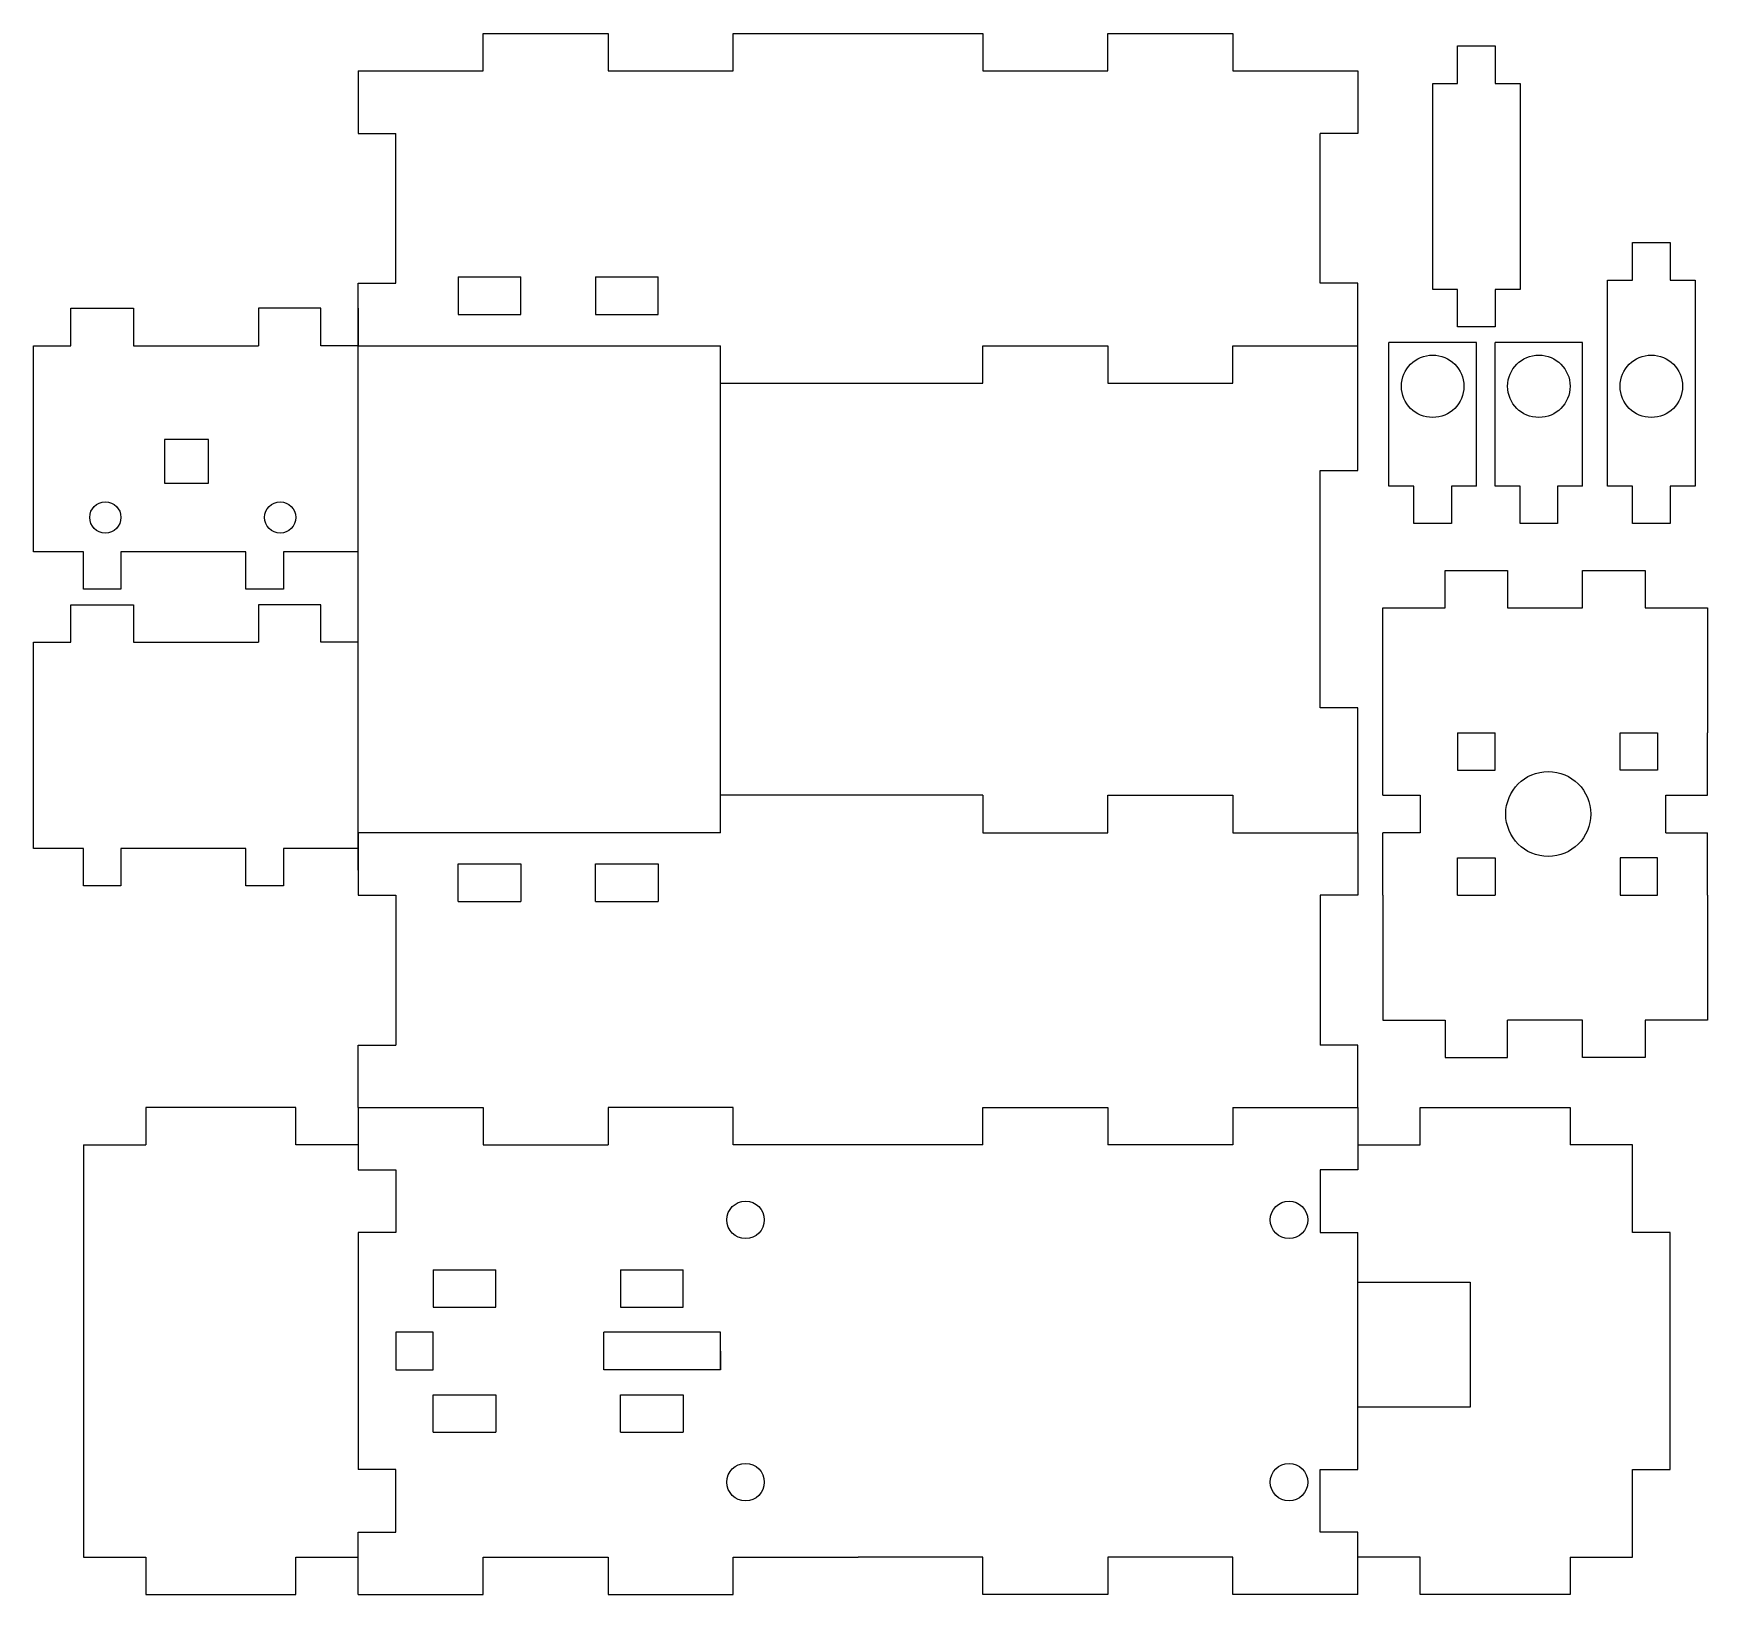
# Model space of a CAD drawing. Header units: millimetres. Extents: x -59 to 75, y 39 to 164.
import ezdxf

# ---------------------------------------------------------------- set-up
doc = ezdxf.new("R2010")
doc.units = ezdxf.units.MM
doc.layers.get('0').update_dxf_attribs({"lineweight": 25, "true_color": 0xffffff})

msp = doc.modelspace()

# ---------------------------------------------------------------- linework, layer by layer
for p, q in [((-23, 161), (-23, 164)), ((-23, 164), (-13, 164)), ((-13, 164), (-13, 161)), ((-3, 161), (-3, 164)), ((-3, 164), (17, 164)), ((17, 164), (17, 161)), ((27, 161), (27, 164)), ((27, 164), (37, 164)), ((37, 164), (37, 161)), ((55, 160), (55, 163)), ((55, 163), (58, 163)), ((58, 163), (58, 160)), ((-33, 161), (-23, 161)), ((-33, 161), (-33, 156)), ((-13, 161), (-3, 161)), ((17, 161), (27, 161)), ((37, 161), (47, 161)), ((47, 161), (47, 156)), ((53, 143.5), (53, 160)), ((53, 160), (55, 160)), ((58, 160), (60, 160)), ((60, 160), (60, 143.5)), ((-33, 156), (-30, 156)), ((-30, 144), (-30, 156)), ((47, 156), (44, 156)), ((44, 144), (44, 156)), ((69, 144.25), (69, 147.25)), ((69, 147.25), (72, 147.25)), ((72, 147.25), (72, 144.25)), ((-33, 139), (-33, 144)), ((-33, 144), (-30, 144)), ((-25, 144.5), (-25, 141.5)), ((-25, 144.5), (-20, 144.5)), ((-20, 141.5), (-20, 144.5)), ((-14, 144.5), (-14, 141.5)), ((-14, 144.5), (-9, 144.5)), ((-9, 141.5), (-9, 144.5)), ((47, 144), (44, 144)), ((47, 139), (47, 144)), ((55, 143.5), (53, 143.5)), ((55, 140.5), (55, 143.5)), ((60, 143.5), (58, 143.5)), ((58, 143.5), (58, 140.5)), ((67, 127.75), (67, 144.25)), ((67, 144.25), (69, 144.25)), ((72, 144.25), (74, 144.25)), ((74, 144.25), (74, 127.75)), ((-56, 139), (-56, 142)), ((-56, 142), (-51, 142)), ((-51, 142), (-51, 139)), ((-36, 142), (-41, 142)), ((-41, 142), (-41, 139)), ((-36, 139), (-36, 142)), ((-33, 142), (-33, 139)), ((-25, 141.5), (-20, 141.5)), ((-14, 141.5), (-9, 141.5)), ((47, 139), (47, 142)), ((58, 140.5), (55, 140.5)), ((-59, 122.5), (-59, 139)), ((-59, 139), (-56, 139)), ((-51, 139), (-41, 139)), ((-33, 139), (-36, 139)), ((-33, 139), (-4, 139)), ((-33, 100), (-33, 139)), ((-4, 100), (-4, 139)), ((17, 136), (17, 139)), ((17, 139), (27, 139)), ((27, 139), (27, 136)), ((37, 136), (37, 139)), ((37, 139), (47, 139)), ((47, 129), (47, 139)), ((56.5, 139.25), (49.5, 139.25)), ((49.5, 127.75), (49.5, 139.25)), ((56.5, 127.75), (56.5, 139.25)), ((65, 139.25), (58, 139.25)), ((58, 127.75), (58, 139.25)), ((65, 127.75), (65, 139.25)), ((-4, 136), (17, 136)), ((27, 136), (37, 136)), ((-48.5, 131.5), (-48.5, 128)), ((-45, 131.5), (-48.5, 131.5)), ((-45, 128), (-45, 131.5)), ((44, 110), (44, 129)), ((44, 129), (47, 129)), ((-48.5, 128), (-45, 128)), ((51.5, 127.75), (49.5, 127.75)), ((51.5, 124.75), (51.5, 127.75)), ((56.5, 127.75), (54.5, 127.75)), ((54.5, 127.75), (54.5, 124.75)), ((60, 127.75), (58, 127.75)), ((60, 124.75), (60, 127.75)), ((65, 127.75), (63, 127.75)), ((63, 127.75), (63, 124.75)), ((69, 127.75), (67, 127.75)), ((69, 124.75), (69, 127.75)), ((74, 127.75), (72, 127.75)), ((72, 127.75), (72, 124.75)), ((54.5, 124.75), (51.5, 124.75)), ((63, 124.75), (60, 124.75)), ((72, 124.75), (69, 124.75)), ((-55, 122.5), (-59, 122.5)), ((-55, 119.5), (-55, 122.5)), ((-42, 122.5), (-52, 122.5)), ((-52, 122.5), (-52, 119.5)), ((-42, 119.5), (-42, 122.5)), ((-39, 122.5), (-39, 119.5)), ((-33, 122.5), (-39, 122.5)), ((54, 118), (54, 121)), ((54, 121), (59, 121)), ((59, 121), (59, 118)), ((65, 118), (65, 121)), ((65, 121), (70, 121)), ((70, 121), (70, 118)), ((-52, 119.5), (-55, 119.5)), ((-39, 119.5), (-42, 119.5)), ((-56, 115.25), (-56, 118.25)), ((-56, 118.25), (-51, 118.25)), ((-51, 118.25), (-51, 115.25)), ((-36, 118.25), (-41, 118.25)), ((-41, 118.25), (-41, 115.25)), ((-36, 115.25), (-36, 118.25)), ((49, 108), (49, 118)), ((49, 118), (54, 118)), ((59, 118), (65, 118)), ((70, 118), (75, 118)), ((75, 118), (75, 108)), ((-59, 98.75), (-59, 115.25)), ((-59, 115.25), (-56, 115.25)), ((-51, 115.25), (-41, 115.25)), ((-33, 115.25), (-36, 115.25)), ((47, 110), (44, 110)), ((47, 100), (47, 110)), ((49, 103), (49, 108)), ((55, 108), (55, 105)), ((55, 108), (58, 108)), ((58, 105), (58, 108)), ((68, 105), (68, 108)), ((68, 108), (71, 108)), ((71, 108), (71, 105)), ((75, 103), (75, 108)), ((55, 105), (58, 105)), ((71, 105), (68, 105)), ((17, 103), (-4, 103)), ((17, 103), (17, 100)), ((27, 100), (27, 103)), ((27, 103), (37, 103)), ((37, 103), (37, 100)), ((49, 103), (52, 103)), ((52, 103), (52, 100)), ((71.65, 100), (71.65, 103)), ((71.65, 103), (75, 103)), ((-33, 97), (-33, 100)), ((-33, 100), (-33, 95)), ((-4, 100), (-33, 100)), ((17, 100), (27, 100)), ((37, 100), (47, 100)), ((47, 100), (47, 97)), ((47, 100), (47, 95)), ((52, 100), (49, 100)), ((49, 95), (49, 100)), ((71.65, 100), (75, 100)), ((75, 95), (75, 100)), ((-55, 98.75), (-59, 98.75)), ((-55, 95.75), (-55, 98.75)), ((-42, 98.75), (-52, 98.75)), ((-52, 98.75), (-52, 95.75)), ((-42, 95.75), (-42, 98.75)), ((-39, 98.75), (-39, 95.75)), ((-33, 98.75), (-39, 98.75)), ((55, 95), (55, 98)), ((55, 98), (58, 98)), ((58, 98), (58, 95)), ((71, 98), (68, 98)), ((68, 98), (68, 95)), ((71, 95), (71, 98)), ((-25, 94.5), (-25, 97.5)), ((-25, 97.5), (-20, 97.5)), ((-20, 97.5), (-20, 94.5)), ((-14, 94.5), (-14, 97.5)), ((-14, 97.5), (-9, 97.5)), ((-9, 97.5), (-9, 94.5)), ((-52, 95.75), (-55, 95.75)), ((-39, 95.75), (-42, 95.75)), ((-33, 95), (-30, 95)), ((-30, 95), (-30, 83)), ((-25, 94.5), (-20, 94.5)), ((-14, 94.5), (-9, 94.5)), ((47, 95), (44, 95)), ((44, 95), (44, 83)), ((49, 95), (49, 85)), ((55, 95), (58, 95)), ((68, 95), (71, 95)), ((75, 95), (75, 85)), ((49, 85), (54, 85)), ((54, 85), (54, 82)), ((59, 82), (59, 85)), ((65, 85), (59, 85)), ((65, 82), (65, 85)), ((75, 85), (70, 85)), ((70, 85), (70, 82)), ((-33, 78), (-33, 83)), ((-33, 83), (-30, 83)), ((47, 83), (44, 83)), ((47, 78), (47, 83)), ((54, 82), (59, 82)), ((70, 82), (65, 82)), ((-38, 78), (-50, 78)), ((-50, 78), (-50, 75)), ((-38, 75), (-38, 78)), ((-33, 78), (-33, 73)), ((-33, 78), (-23, 78)), ((-23, 78), (-23, 75)), ((-3, 78), (-13, 78)), ((-13, 78), (-13, 75)), ((-3, 75), (-3, 78)), ((17, 75), (17, 78)), ((17, 78), (27, 78)), ((27, 78), (27, 75)), ((37, 78), (37, 75)), ((37, 78), (47, 78)), ((47, 78), (47, 73)), ((52, 75), (52, 78)), ((52, 78), (64, 78)), ((64, 78), (64, 75)), ((-55, 75), (-55, 42)), ((-55, 75), (-50, 75)), ((-33, 75), (-38, 75)), ((-23, 75), (-13, 75)), ((17, 75), (-3, 75)), ((37, 75), (27, 75)), ((47, 75), (52, 75)), ((69, 75), (64, 75)), ((69, 68), (69, 75)), ((-33, 73), (-30, 73)), ((-30, 73), (-30, 68)), ((47, 73), (44, 73)), ((44, 73), (44, 68)), ((-30, 68), (-33, 68)), ((-33, 68), (-33, 49)), ((44, 68), (47, 68)), ((47, 49), (47, 68)), ((72, 68), (69, 68)), ((72, 49), (72, 68)), ((-27, 65), (-27, 62)), ((-27, 65), (-22, 65)), ((-22, 62), (-22, 65)), ((-12, 65), (-12, 62)), ((-12, 65), (-7, 65)), ((-7, 62), (-7, 65)), ((47, 64), (56, 64)), ((56, 64), (56, 54)), ((-27, 62), (-22, 62)), ((-12, 62), (-7, 62)), ((-27, 60), (-30, 60)), ((-30, 60), (-30, 57)), ((-27, 57), (-27, 60)), ((-4, 60), (-13.35, 60)), ((-13.35, 57), (-13.35, 60)), ((-4, 57), (-4, 60)), ((-4, 58.5), (-4, 57)), ((-30, 57), (-27, 57)), ((-4, 57), (-13.35, 57)), ((-27, 52), (-27, 55)), ((-27, 55), (-22, 55)), ((-22, 55), (-22, 52)), ((-12, 52), (-12, 55)), ((-12, 55), (-7, 55)), ((-7, 55), (-7, 52)), ((56, 54), (47, 54)), ((-27, 52), (-22, 52)), ((-12, 52), (-7, 52)), ((-30, 49), (-33, 49)), ((-30, 44), (-30, 49)), ((44, 44), (44, 49)), ((44, 49), (47, 49)), ((69, 42), (69, 49)), ((69, 49), (72, 49)), ((-33, 39), (-33, 44)), ((-33, 44), (-30, 44)), ((47, 44), (44, 44)), ((47, 39), (47, 44)), ((-55, 42), (-50, 42)), ((-50, 42), (-50, 39)), ((-38, 39), (-38, 42)), ((-38, 42), (-33, 42)), ((-23, 39), (-23, 42)), ((-23, 42), (-13, 42)), ((-13, 42), (-13, 39)), ((-3, 39), (-3, 42)), ((-3, 42), (7, 42)), ((17, 42), (7, 42)), ((17, 39), (17, 42)), ((37, 42), (27, 42)), ((27, 42), (27, 39)), ((37, 39), (37, 42)), ((52, 42), (47, 42)), ((52, 39), (52, 42)), ((64, 42), (64, 39)), ((64, 42), (69, 42)), ((-50, 39), (-38, 39)), ((-33, 39), (-23, 39)), ((-13, 39), (-3, 39)), ((27, 39), (17, 39)), ((47, 39), (37, 39)), ((64, 39), (52, 39))]:
    msp.add_line(p, q)
for centre, radius in [((53, 135.75), 2.5), ((61.5, 135.75), 2.5), ((70.5, 135.75), 2.5), ((-53.25, 125.25), 1.25), ((-39.25, 125.25), 1.25), ((62.25, 101.5), 3.4), ((-2, 69), 1.5), ((41.5, 69), 1.5), ((-2, 48), 1.5), ((41.5, 48), 1.5)]:
    msp.add_circle(centre, radius)
msp.add_arc((50, 55), 0, 0, 315)

doc.saveas('drawing.dxf')
